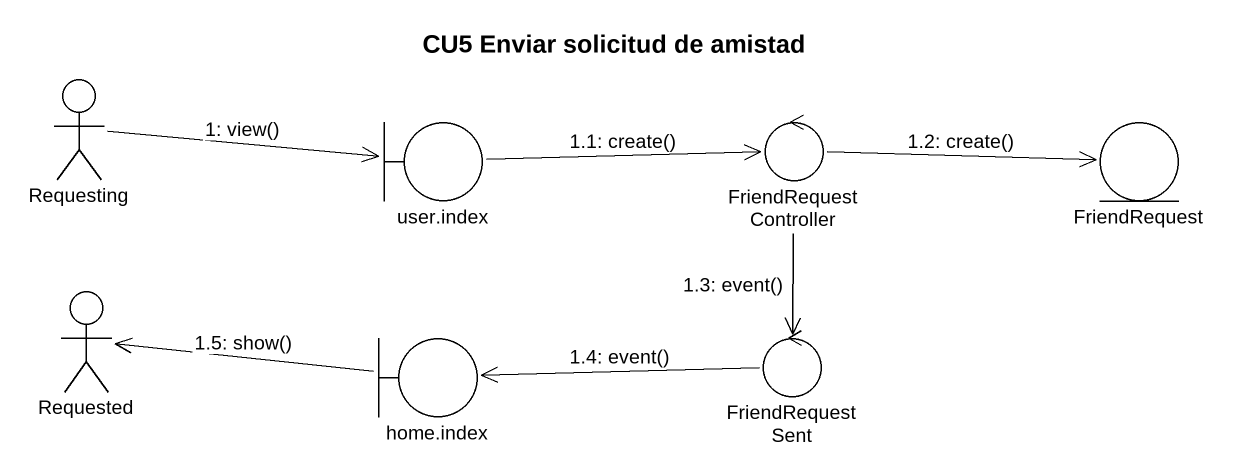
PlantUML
@startuml
title CU5 Enviar solicitud de amistad
actor Requesting
boundary "user.index" as user_index
control FriendRequestController
entity FriendRequest
actor Requested
boundary "home.index" as home_index
control FriendRequestSent
Requesting -right-> user_index : 1: view()
user_index -right-> FriendRequestController : 1.1: create()
FriendRequestController -right-> FriendRequest : 1.2: create()
FriendRequestController --> FriendRequestSent : 1.3: event()
FriendRequestSent -left-> home_index : 1.4: event()
home_index -left-> Requested : 1.5: show()
@enduml
